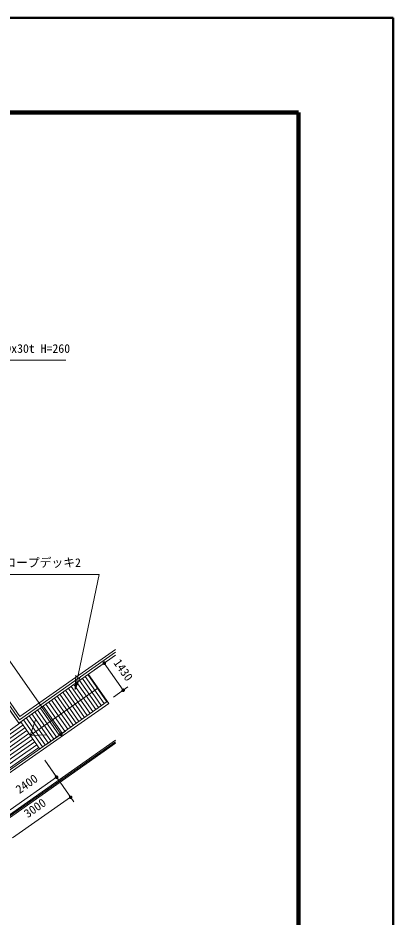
# Model space of a CAD drawing. Units: millimetres at full size, sheet at 1:200; some dimension numbers follow another scale. Extents: x 0 to 84000, y 0 to 59400.
# Drawn here: x 68107 to 84000, y 21364 to 59400 of the extents above; entities that cross this region are included whole.
import ezdxf
from ezdxf.enums import TextEntityAlignment as Align

# ---------------------------------------------------------------- set-up
doc = ezdxf.new("R2010")
doc.units = ezdxf.units.MM
doc.header["$LTSCALE"] = 200
for name, color, linetype, lineweight in [('D-STR', 1, 'Continuous', 13), ('D-STR-DIM', 7, 'Continuous', 13), ('D-STR-HTXT', 7, 'Continuous', 13), ('D-TTL', 2, 'Continuous', 140)]:
    doc.layers.add(name, color=color, linetype=linetype, lineweight=lineweight)
doc.styles.add('ＭＳ ゴシック', font='')
doc.styles.get('ＭＳ ゴシック').set_extended_font_data('MS Gothic')

# ---------------------------------------------------------------- blocks, each defined once
blk = doc.blocks.new('filled_dot')
at = {"color": 0, "linetype": 'Continuous', "lineweight": -2, "const_width": 1.25}
blk.add_lwpolyline([(-0.625, 0, 1), (0.625, 0, 1)], format="xyb", close=True, dxfattribs=at)
blk = doc.blocks.new('open_arrow')
at = {"color": 0, "linetype": 'Continuous', "lineweight": -2}
blk.add_lwpolyline([(7.5, 1.25), (0, 0), (7.5, -1.25)], dxfattribs=at)

msp = doc.modelspace()

# ---------------------------------------------------------------- linework, layer by layer
at = {"layer": 'D-STR'}
for p, q in [((68191.1, 29845.9), (54712, 49096)), ((68141.9, 29567.4), (54662.9, 48817.5)), ((54662.9, 48817.5), (68141.9, 29567.4)), ((68166.5, 29706.7), (54687.5, 48956.7)), ((72246.6, 32441.5), (68141.9, 29567.4)), ((72246.6, 32563.6), (68166.5, 29706.7)), ((72246.6, 32685.6), (68191.1, 29845.9)), ((71090.9, 31632.3), (68141.9, 29567.4)), ((68141.9, 29567.4), (71090.9, 31632.3)), ((71074.5, 31620.8), (71877.5, 30474)), ((71951.3, 30403.5), (71096, 31624.9)), ((71096, 31624.9), (71951.3, 30403.5)), ((70480.6, 31205), (71283.6, 30058.1)), ((71402.4, 30141.3), (70599.4, 31288.1)), ((70718.2, 31371.3), (71521.2, 30224.5)), ((70837, 31454.5), (71640, 30307.7)), ((71758.7, 30390.8), (70955.7, 31537.6)), ((68630.5, 29044), (71497.5, 31051.5)), ((70808.5, 29725.5), (70005.5, 30872.3)), ((70124.3, 30955.5), (70927.3, 29808.6)), ((70243.1, 31038.6), (71046.1, 29891.8)), ((71164.9, 29975), (70361.8, 31121.8)), ((71893.9, 30485.5), (66487.5, 26699.9)), ((70214.6, 29309.6), (69411.6, 30456.4)), ((69530.4, 30539.6), (70333.4, 29392.8)), ((69649.2, 30622.8), (70452.2, 29476)), ((70571, 29559.1), (69768, 30705.9)), ((69886.7, 30789.1), (70689.7, 29642.3)), ((71951.3, 30403.5), (71893.9, 30485.5)), ((66544.9, 26617.9), (71951.3, 30403.5)), ((71951.3, 30403.5), (66544.9, 26617.9)), ((69739.5, 28977), (68936.5, 30123.8)), ((69055.3, 30206.9), (69858.3, 29060.1)), ((69977.1, 29143.3), (69174.1, 30290.1)), ((69292.9, 30373.3), (70095.9, 29226.5)), ((68342.6, 29707.9), (69145.6, 28561.1)), ((69264.4, 28644.3), (68461.4, 29791.1)), ((68580.2, 29874.3), (69383.2, 28727.5)), ((68630.5, 29044), (68850.5, 29701.5)), ((69502, 28810.6), (68699, 29957.4)), ((68817.7, 30040.6), (69620.8, 28893.8)), ((68237.5, 29605.2), (65698.2, 27827.1)), ((68320.7, 29486.4), (65781.3, 27708.4)), ((68403.9, 29367.7), (65864.5, 27589.6)), ((68229, 29617.4), (69032, 28470.6)), ((68487, 29248.9), (65947.7, 27470.8)), ((68570.2, 29130.1), (66030.8, 27352)), ((68653.4, 29011.3), (66114, 27233.3)), ((68630.5, 29044), (69291.2, 29069)), ((65304.1, 23857), (72246.6, 28718.1)), ((65316.4, 23926.6), (72246.6, 28779.2)), ((65328.7, 23996.2), (72246.6, 28840.2)), ((68736.6, 28892.6), (66197.2, 27114.5)), ((68819.7, 28773.8), (66280.4, 26995.7)), ((68902.9, 28655), (66363.5, 26876.9)), ((68986.1, 28536.2), (66446.7, 26758.1))]:
    msp.add_line(p, q, dxfattribs=at)
at = {"layer": 'D-STR-DIM'}
for p, q in [((55637.4, 49500.3), (69924.9, 29095.8)), ((71353, 31815.8), (71962.1, 32242.3)), ((71765.5, 32104.6), (72568.5, 30957.8)), ((72156, 30669), (72765.1, 31095.5)), ((69294.2, 28654.1), (70121.5, 29233.4)), ((69243.2, 27994.6), (69880.7, 27084.1)), ((69243.2, 27994.6), (70476.7, 26233)), ((67777.1, 25904.2), (69743.1, 27280.7)), ((67881.6, 24708.9), (70339.1, 26429.6))]:
    msp.add_line(p, q, dxfattribs=at)
at = {"layer": 'D-STR-HTXT'}
for points in [[(58297.8, 42692.3), (59556.7, 44921.6), (60156.7, 44921.6), (70138.9, 44921.6)], [(70535.1, 30987.7), (71552.7, 35861.4), (70952.7, 35861.4), (66165.9, 35861.4)]]:
    msp.add_lwpolyline(points, dxfattribs=at)
at = {"layer": 'D-TTL', "lineweight": 50}
for p, q in [((84000, 59400), (0, 59400)), ((84000, 0), (84000, 59400))]:
    msp.add_line(p, q, dxfattribs=at)
at = {"layer": 'D-TTL'}
for p, q in [((80000, 55400), (4000, 55400)), ((80000, 4000), (80000, 55400))]:
    msp.add_line(p, q, dxfattribs=at)

# ---------------------------------------------------------------- block references
at = {"layer": 'D-STR-DIM', "xscale": 60, "yscale": 60}
for p, rotation in [((71765.5, 32104.6), 305), ((72568.5, 30957.8), 125), ((69924.9, 29095.8), 125), ((69743.1, 27280.7), 215), ((70339.1, 26429.6), 215)]:
    msp.add_blockref('filled_dot', p, dxfattribs=dict(at, rotation=rotation))
at = {"layer": 'D-STR-HTXT', "xscale": 80, "yscale": 80, "rotation": 78.2}
msp.add_blockref('open_arrow', (70535.1, 30987.7), dxfattribs=at)

# ---------------------------------------------------------------- texts
at = {"layer": 'D-STR-DIM', "style": 'ＭＳ ゴシック'}
for s, rotation, p in [('1430', 305, (72722, 31919.8)), ('2400', 35, (68371.5, 27147.5)), ('3000', 35, (68721.7, 26124.3))]:
    msp.add_text(s, height=366.6, rotation=rotation, dxfattribs=at).set_placement(p, align=Align.TOP_CENTER)
at = {"layer": 'D-STR-HTXT', "style": 'ＭＳ ゴシック'}
for s, p in [('デッキ材:合成木材 140x30t H=260', (70316.4, 45599.1)), ('スロープデッキ2', (70775.2, 36539))]:
    msp.add_text(s, height=366.6, dxfattribs=at).set_placement(p, align=Align.TOP_RIGHT)

doc.saveas('drawing.dxf')
